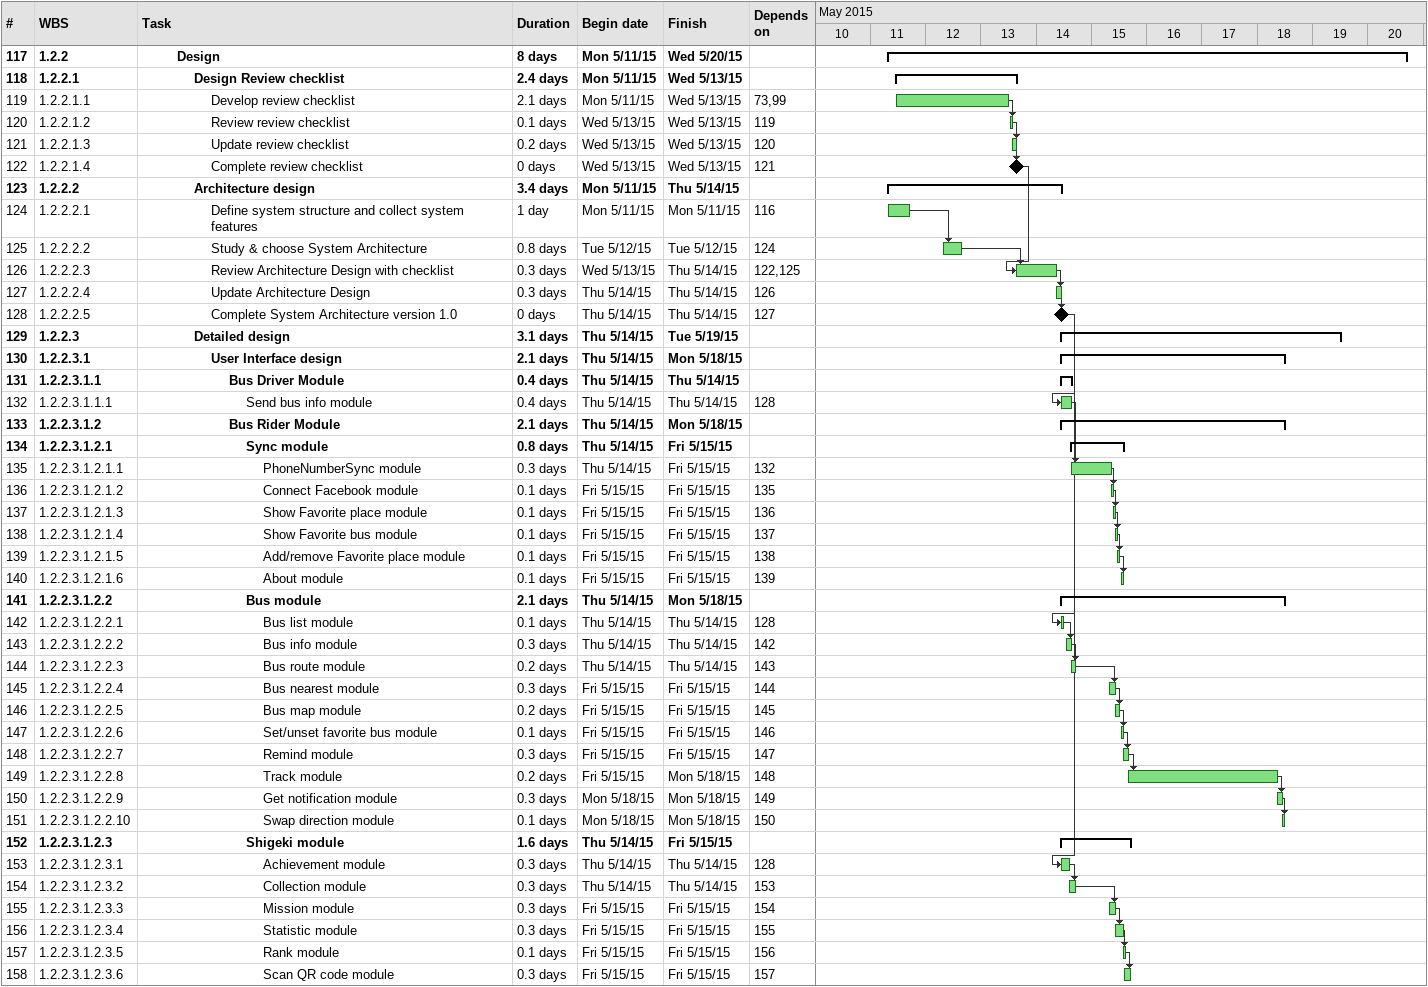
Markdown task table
| ID | WBS | Task | Duration | Start | Finish | Predecessors |
|---|---|---|---|---|---|---|
| 117 | 1.2.2 | **Design** | 8d | 2015-05-11 | 2015-05-20 |  |
| 118 | 1.2.2.1 | **Design Review checklist** | 2.4d | 2015-05-11 | 2015-05-13 |  |
| 119 | 1.2.2.1.1 | Develop review checklist | 2.1d | 2015-05-11 | 2015-05-13 | 73, 99 |
| 120 | 1.2.2.1.2 | Review review checklist | 0.1d | 2015-05-13 | 2015-05-13 | 119 |
| 121 | 1.2.2.1.3 | Update review checklist | 0.2d | 2015-05-13 | 2015-05-13 | 120 |
| 122 | 1.2.2.1.4 | Complete review checklist | 0d | 2015-05-13 | 2015-05-13 | 121 |
| 123 | 1.2.2.2 | **Architecture design** | 3.4d | 2015-05-11 | 2015-05-14 |  |
| 124 | 1.2.2.2.1 | Define system structure and collect system features | 1d | 2015-05-11 | 2015-05-11 | 116 |
| 125 | 1.2.2.2.2 | Study & choose System Architecture | 0.8d | 2015-05-12 | 2015-05-12 | 124 |
| 126 | 1.2.2.2.3 | Review Architecture Design with checklist | 0.3d | 2015-05-13 | 2015-05-14 | 122, 125 |
| 127 | 1.2.2.2.4 | Update Architecture Design | 0.3d | 2015-05-14 | 2015-05-14 | 126 |
| 128 | 1.2.2.2.5 | Complete System Architecture version 1.0 | 0d | 2015-05-14 | 2015-05-14 | 127 |
| 129 | 1.2.2.3 | **Detailed design** | 3.1d | 2015-05-14 | 2015-05-19 |  |
| 130 | 1.2.2.3.1 | **User Interface design** | 2.1d | 2015-05-14 | 2015-05-18 |  |
| 131 | 1.2.2.3.1.1 | **Bus Driver Module** | 0.4d | 2015-05-14 | 2015-05-14 |  |
| 132 | 1.2.2.3.1.1.1 | Send bus info module | 0.4d | 2015-05-14 | 2015-05-14 | 128 |
| 133 | 1.2.2.3.1.2 | **Bus Rider Module** | 2.1d | 2015-05-14 | 2015-05-18 |  |
| 134 | 1.2.2.3.1.2.1 | **Sync module** | 0.8d | 2015-05-14 | 2015-05-15 |  |
| 135 | 1.2.2.3.1.2.1.1 | PhoneNumberSync module | 0.3d | 2015-05-14 | 2015-05-15 | 132 |
| 136 | 1.2.2.3.1.2.1.2 | Connect Facebook module | 0.1d | 2015-05-15 | 2015-05-15 | 135 |
| 137 | 1.2.2.3.1.2.1.3 | Show Favorite place module | 0.1d | 2015-05-15 | 2015-05-15 | 136 |
| 138 | 1.2.2.3.1.2.1.4 | Show Favorite bus module | 0.1d | 2015-05-15 | 2015-05-15 | 137 |
| 139 | 1.2.2.3.1.2.1.5 | Add/remove Favorite place module | 0.1d | 2015-05-15 | 2015-05-15 | 138 |
| 140 | 1.2.2.3.1.2.1.6 | About module | 0.1d | 2015-05-15 | 2015-05-15 | 139 |
| 141 | 1.2.2.3.1.2.2 | **Bus module** | 2.1d | 2015-05-14 | 2015-05-18 |  |
| 142 | 1.2.2.3.1.2.2.1 | Bus list module | 0.1d | 2015-05-14 | 2015-05-14 | 128 |
| 143 | 1.2.2.3.1.2.2.2 | Bus info module | 0.3d | 2015-05-14 | 2015-05-14 | 142 |
| 144 | 1.2.2.3.1.2.2.3 | Bus route module | 0.2d | 2015-05-14 | 2015-05-14 | 143 |
| 145 | 1.2.2.3.1.2.2.4 | Bus nearest module | 0.3d | 2015-05-15 | 2015-05-15 | 144 |
| 146 | 1.2.2.3.1.2.2.5 | Bus map module | 0.2d | 2015-05-15 | 2015-05-15 | 145 |
| 147 | 1.2.2.3.1.2.2.6 | Set/unset favorite bus module | 0.1d | 2015-05-15 | 2015-05-15 | 146 |
| 148 | 1.2.2.3.1.2.2.7 | Remind module | 0.3d | 2015-05-15 | 2015-05-15 | 147 |
| 149 | 1.2.2.3.1.2.2.8 | Track module | 0.2d | 2015-05-15 | 2015-05-18 | 148 |
| 150 | 1.2.2.3.1.2.2.9 | Get notification module | 0.3d | 2015-05-18 | 2015-05-18 | 149 |
| 151 | 1.2.2.3.1.2.2.10 | Swap direction module | 0.1d | 2015-05-18 | 2015-05-18 | 150 |
| 152 | 1.2.2.3.1.2.3 | **Shigeki module** | 1.6d | 2015-05-14 | 2015-05-15 |  |
| 153 | 1.2.2.3.1.2.3.1 | Achievement module | 0.3d | 2015-05-14 | 2015-05-14 | 128 |
| 154 | 1.2.2.3.1.2.3.2 | Collection module | 0.3d | 2015-05-14 | 2015-05-14 | 153 |
| 155 | 1.2.2.3.1.2.3.3 | Mission module | 0.3d | 2015-05-15 | 2015-05-15 | 154 |
| 156 | 1.2.2.3.1.2.3.4 | Statistic module | 0.3d | 2015-05-15 | 2015-05-15 | 155 |
| 157 | 1.2.2.3.1.2.3.5 | Rank module | 0.1d | 2015-05-15 | 2015-05-15 | 156 |
| 158 | 1.2.2.3.1.2.3.6 | Scan QR code module | 0.3d | 2015-05-15 | 2015-05-15 | 157 |
